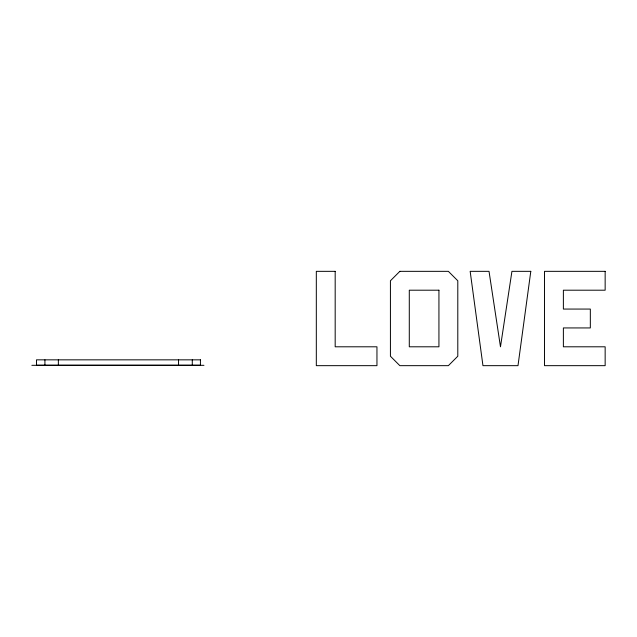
<?xml version="1.0" encoding="UTF-8"?>
<svg xmlns="http://www.w3.org/2000/svg" width="637" height="637" viewBox="0 0 637 637"><rect width="100%" height="100%" fill="white"/><g stroke="black" fill="none" stroke-linecap="round" stroke-linejoin="round"><path stroke-width="0.96" d="M31.85 365.32L203.951 365.32M192.286 359.841L192.286 365.224M178.543 359.841L178.543 365.224M58.357 359.841L58.357 365.224M44.924 359.841L44.924 365.224M530.796 271.338L517.992 365.662L482.957 365.662L470.162 271.338L489.025 271.338L500.475 346.799L511.933 271.338L530.796 271.338M399.861 271.338L390.425 280.774L390.425 356.226L399.861 365.662L448.368 365.662L457.796 356.226L457.796 280.774L448.368 271.338L399.861 271.338M335.181 271.338L316.318 271.338L316.318 365.662L376.953 365.662L376.953 346.799L335.181 346.799L335.181 271.338M605.15 271.338L544.516 271.338L544.516 365.662L605.15 365.662L605.15 346.799L563.379 346.799L563.379 327.936L590.332 327.936L590.332 309.064L563.379 309.064L563.379 290.201L605.15 290.201L605.15 271.338M438.933 290.201L409.288 290.201L409.288 346.799L438.933 346.799L438.933 290.201M200.424 359.841L36.484 359.841L36.484 365.224L200.424 365.224L200.424 359.841"/></g></svg>
